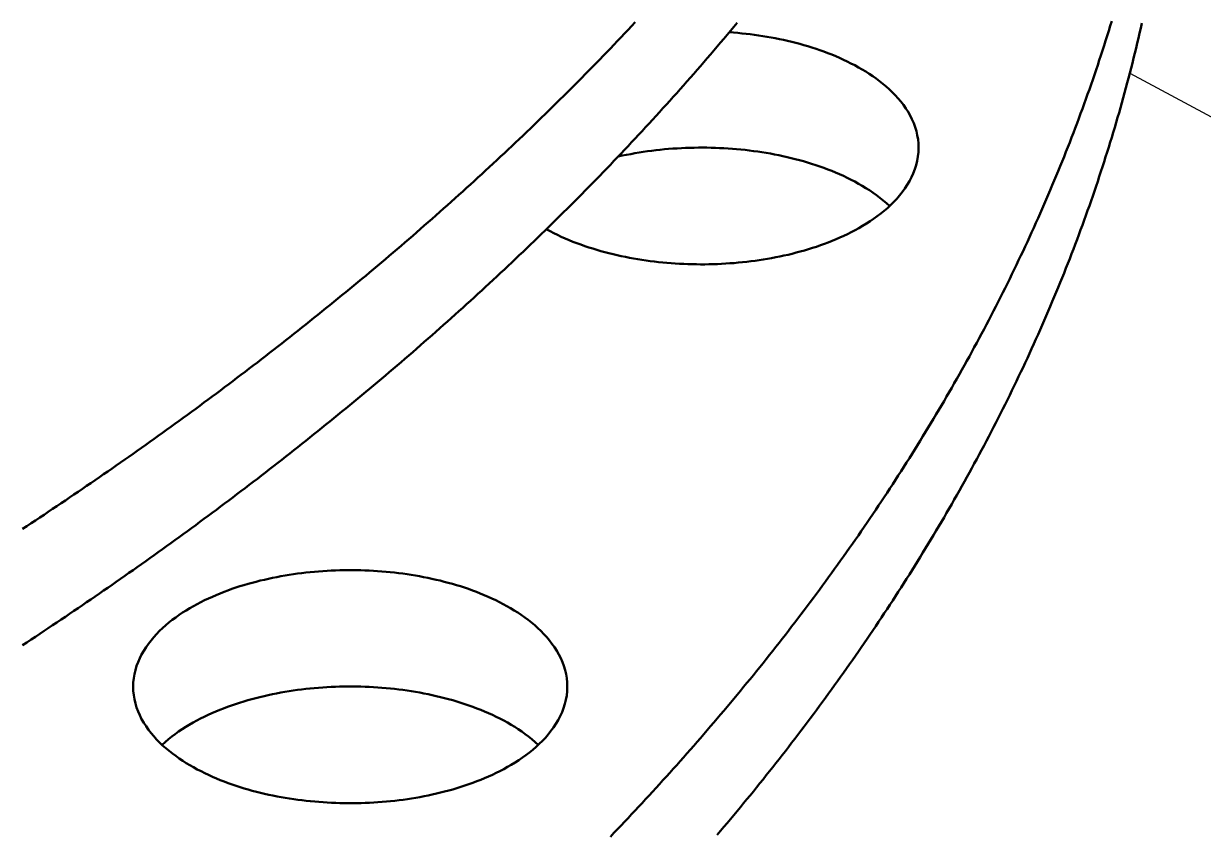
# Model space of a CAD drawing. Header units: millimetres. Extents: x 0 to 841, y 0 to 594.
# Drawn here: x 448.37 to 482.06, y 329.29 to 352.42 of the extents above; entities that cross this region are included whole.
import ezdxf

# ---------------------------------------------------------------- set-up
doc = ezdxf.new("R2010")
doc.units = ezdxf.units.MM
doc.layers.add('FINA', color=7, linetype='CONTINUOUS', lineweight=25)
doc.layers.add('VIS', color=7, linetype='CONTINUOUS', lineweight=50)

msp = doc.modelspace()

# ---------------------------------------------------------------- linework, layer by layer
at = {"layer": 'FINA'}
for points in [[(448.344, 337.989), (448.467, 338.069), (448.59, 338.15), (448.712, 338.231), (448.834, 338.312), (448.957, 338.393), (449.079, 338.474), (449.201, 338.556), (449.323, 338.638), (449.445, 338.719), (449.567, 338.801), (449.688, 338.884), (449.81, 338.966), (449.931, 339.048), (450.053, 339.131), (450.174, 339.214), (450.295, 339.296), (450.416, 339.38), (450.537, 339.463), (450.658, 339.546), (450.779, 339.63), (450.899, 339.713), (451.02, 339.797), (451.14, 339.881), (451.261, 339.965), (451.381, 340.05), (451.501, 340.134), (451.621, 340.219), (451.741, 340.303), (451.86, 340.388), (451.98, 340.474), (452.099, 340.559), (452.219, 340.644), (452.338, 340.73), (452.457, 340.816), (452.576, 340.902), (452.695, 340.988), (452.814, 341.074), (452.933, 341.16), (453.051, 341.247), (453.17, 341.334), (453.288, 341.42), (453.406, 341.507), (453.524, 341.595), (453.642, 341.682), (453.76, 341.77), (453.878, 341.857), (453.995, 341.945), (454.113, 342.033), (454.23, 342.121), (454.347, 342.21), (454.464, 342.298), (454.581, 342.387), (454.698, 342.476), (454.815, 342.565), (454.932, 342.654), (455.048, 342.743), (455.164, 342.833), (455.281, 342.923), (455.397, 343.012), (455.513, 343.103), (455.629, 343.193), (455.744, 343.283), (455.86, 343.374), (455.975, 343.464), (456.09, 343.555), (456.206, 343.646), (456.321, 343.737), (456.436, 343.829), (456.55, 343.92), (456.665, 344.012), (456.779, 344.104), (456.894, 344.196), (457.008, 344.288), (457.122, 344.381), (457.236, 344.473), (457.35, 344.566), (457.463, 344.659), (457.577, 344.752), (457.69, 344.845), (457.803, 344.939), (457.917, 345.032), (458.03, 345.126), (458.142, 345.22), (458.255, 345.314), (458.367, 345.408), (458.48, 345.503), (458.592, 345.598), (458.704, 345.692), (458.816, 345.787), (458.928, 345.883), (459.039, 345.978), (459.151, 346.074), (459.262, 346.169), (459.373, 346.265), (459.484, 346.361), (459.595, 346.457), (459.706, 346.554), (459.816, 346.65), (459.927, 346.747), (460.037, 346.844), (460.147, 346.941), (460.257, 347.039), (460.367, 347.136), (460.476, 347.234), (460.586, 347.332), (460.695, 347.43), (460.804, 347.528), (460.913, 347.626), (461.022, 347.725), (461.13, 347.824), (461.239, 347.922), (461.347, 348.022), (461.455, 348.121), (461.563, 348.22), (461.671, 348.32), (461.779, 348.42), (461.886, 348.52), (461.993, 348.62), (462.101, 348.72), (462.208, 348.821), (462.314, 348.922), (462.421, 349.023), (462.527, 349.124), (462.634, 349.225), (462.74, 349.327), (462.845, 349.428), (462.951, 349.53), (463.057, 349.632), (463.162, 349.734), (463.267, 349.837), (463.372, 349.939), (463.477, 350.042), (463.582, 350.145), (463.686, 350.248), (463.79, 350.352), (463.894, 350.455), (463.998, 350.559), (464.102, 350.663), (464.206, 350.767), (464.309, 350.871), (464.412, 350.976), (464.515, 351.08), (464.618, 351.185), (464.72, 351.29), (464.823, 351.395), (464.925, 351.501), (465.027, 351.606), (465.129, 351.712), (465.23, 351.818), (465.331, 351.924), (465.433, 352.031), (465.534, 352.137), (465.634, 352.244), (465.735, 352.351), (465.835, 352.458)], [(448.344, 334.667), (448.467, 334.747), (448.59, 334.828), (448.712, 334.909), (448.834, 334.99), (448.957, 335.071), (449.079, 335.152), (449.201, 335.234), (449.323, 335.316), (449.445, 335.397), (449.567, 335.479), (449.688, 335.561), (449.81, 335.644), (449.931, 335.726), (450.053, 335.809), (450.174, 335.892), (450.295, 335.974), (450.416, 336.057), (450.537, 336.141), (450.658, 336.224), (450.779, 336.308), (450.899, 336.391), (451.02, 336.475), (451.14, 336.559), (451.261, 336.643), (451.381, 336.728), (451.501, 336.812), (451.621, 336.897), (451.741, 336.981), (451.86, 337.066), (451.98, 337.152), (452.099, 337.237), (452.219, 337.322), (452.338, 337.408), (452.457, 337.494), (452.576, 337.579), (452.695, 337.666), (452.814, 337.752), (452.933, 337.838), (453.051, 337.925), (453.17, 338.011), (453.288, 338.098), (453.406, 338.185), (453.524, 338.273), (453.642, 338.36), (453.76, 338.448), (453.878, 338.535), (453.995, 338.623), (454.113, 338.711), (454.23, 338.799), (454.347, 338.888), (454.464, 338.976), (454.581, 339.065), (454.698, 339.154), (454.815, 339.243), (454.932, 339.332), (455.048, 339.421), (455.164, 339.511), (455.281, 339.601), (455.397, 339.69), (455.513, 339.78), (455.629, 339.871), (455.744, 339.961), (455.86, 340.052), (455.975, 340.142), (456.09, 340.233), (456.206, 340.324), (456.321, 340.415), (456.436, 340.507), (456.55, 340.598), (456.665, 340.69), (456.779, 340.782), (456.894, 340.874), (457.008, 340.966), (457.122, 341.059), (457.236, 341.151), (457.35, 341.244), (457.463, 341.337), (457.577, 341.43), (457.69, 341.523), (457.803, 341.617), (457.917, 341.71), (458.03, 341.804), (458.142, 341.898), (458.255, 341.992), (458.367, 342.086), (458.48, 342.181), (458.592, 342.276), (458.704, 342.37), (458.816, 342.465), (458.928, 342.561), (459.039, 342.656), (459.151, 342.751), (459.262, 342.847), (459.373, 342.943), (459.484, 343.039), (459.595, 343.135), (459.706, 343.232), (459.816, 343.328), (459.927, 343.425), (460.037, 343.522), (460.147, 343.619), (460.257, 343.717), (460.367, 343.814), (460.476, 343.912), (460.586, 344.01), (460.695, 344.108), (460.804, 344.206), (460.913, 344.304), (461.022, 344.403), (461.13, 344.502), (461.239, 344.6), (461.347, 344.7), (461.455, 344.799), (461.563, 344.898), (461.671, 344.998), (461.779, 345.098), (461.886, 345.198), (461.993, 345.298), (462.101, 345.398), (462.208, 345.499), (462.314, 345.6), (462.421, 345.701), (462.527, 345.802), (462.634, 345.903), (462.74, 346.005), (462.845, 346.106), (462.951, 346.208), (463.057, 346.31), (463.162, 346.412), (463.267, 346.515), (463.372, 346.617), (463.477, 346.72), (463.582, 346.823), (463.686, 346.926), (463.79, 347.03), (463.894, 347.133), (463.998, 347.237), (464.102, 347.341), (464.206, 347.445), (464.309, 347.549), (464.412, 347.654), (464.515, 347.758), (464.618, 347.863), (464.72, 347.968), (464.823, 348.073), (464.925, 348.179), (465.027, 348.284), (465.129, 348.39), (465.23, 348.496), (465.331, 348.602), (465.433, 348.709), (465.534, 348.815), (465.634, 348.922), (465.735, 349.029), (465.835, 349.136), (465.936, 349.243), (466.035, 349.351), (466.135, 349.459), (466.235, 349.567), (466.334, 349.675), (466.433, 349.783), (466.532, 349.891), (466.631, 350), (466.729, 350.109), (466.828, 350.218), (466.926, 350.327), (467.024, 350.437), (467.121, 350.546), (467.219, 350.656), (467.316, 350.766), (467.413, 350.876), (467.51, 350.987), (467.606, 351.097), (467.702, 351.208), (467.798, 351.319), (467.894, 351.43), (467.99, 351.542), (468.085, 351.653), (468.181, 351.765), (468.276, 351.877), (468.37, 351.989), (468.465, 352.101), (468.559, 352.214), (468.653, 352.327), (468.747, 352.44)], [(465.129, 329.196), (465.23, 329.302), (465.331, 329.408), (465.433, 329.515), (465.534, 329.621), (465.634, 329.728), (465.735, 329.835), (465.835, 329.942), (465.936, 330.049), (466.035, 330.157), (466.135, 330.265), (466.235, 330.373), (466.334, 330.481), (466.433, 330.589), (466.532, 330.697), (466.631, 330.806), (466.729, 330.915), (466.828, 331.024), (466.926, 331.133), (467.024, 331.243), (467.121, 331.352), (467.219, 331.462), (467.316, 331.572), (467.413, 331.682), (467.51, 331.793), (467.606, 331.903), (467.702, 332.014), (467.798, 332.125), (467.894, 332.236), (467.99, 332.348), (468.085, 332.459), (468.181, 332.571), (468.276, 332.683), (468.37, 332.795), (468.465, 332.907), (468.559, 333.02), (468.653, 333.133), (468.747, 333.246), (468.84, 333.359), (468.934, 333.472), (469.027, 333.586), (469.12, 333.699), (469.212, 333.813), (469.305, 333.927), (469.397, 334.042), (469.489, 334.156), (469.58, 334.271), (469.671, 334.386), (469.763, 334.501), (469.853, 334.616), (469.944, 334.732), (470.035, 334.847), (470.125, 334.963), (470.214, 335.079), (470.304, 335.195), (470.393, 335.312), (470.483, 335.429), (470.571, 335.545), (470.66, 335.662), (470.748, 335.78), (470.836, 335.897), (470.924, 336.015), (471.012, 336.133), (471.099, 336.251), (471.186, 336.369), (471.273, 336.487), (471.359, 336.606), (471.445, 336.725), (471.531, 336.844), (471.617, 336.963), (471.702, 337.083), (471.787, 337.202), (471.872, 337.322), (471.957, 337.442), (472.041, 337.562), (472.125, 337.683), (472.209, 337.803), (472.292, 337.924), (472.375, 338.045), (472.458, 338.166), (472.54, 338.288), (472.623, 338.409), (472.705, 338.531), (472.786, 338.653), (472.868, 338.775), (472.949, 338.898), (473.029, 339.02), (473.11, 339.143), (473.19, 339.266), (473.27, 339.389), (473.35, 339.513), (473.429, 339.636), (473.508, 339.76), (473.586, 339.884), (473.665, 340.008), (473.743, 340.132), (473.821, 340.257), (473.898, 340.382), (473.975, 340.506), (474.052, 340.632), (474.128, 340.757), (474.205, 340.882), (474.28, 341.008), (474.356, 341.134), (474.431, 341.26), (474.506, 341.386), (474.581, 341.513), (474.655, 341.639), (474.729, 341.766), (474.802, 341.893), (474.875, 342.021), (474.948, 342.148), (475.021, 342.276), (475.093, 342.403), (475.165, 342.531), (475.237, 342.66), (475.308, 342.788), (475.379, 342.916), (475.449, 343.045), (475.519, 343.174), (475.589, 343.303), (475.659, 343.433), (475.728, 343.562), (475.797, 343.692), (475.865, 343.822), (475.933, 343.952), (476.001, 344.082), (476.068, 344.212), (476.135, 344.343), (476.202, 344.474), (476.268, 344.605), (476.334, 344.736), (476.4, 344.867), (476.465, 344.999), (476.53, 345.13), (476.594, 345.262), (476.658, 345.394), (476.722, 345.527), (476.786, 345.659), (476.849, 345.792), (476.911, 345.924), (476.973, 346.057), (477.035, 346.19), (477.097, 346.324), (477.158, 346.457), (477.219, 346.591), (477.279, 346.725), (477.339, 346.859), (477.398, 346.993), (477.458, 347.127), (477.516, 347.262), (477.575, 347.396), (477.633, 347.531), (477.69, 347.666), (477.747, 347.802), (477.804, 347.937), (477.861, 348.072), (477.917, 348.208), (477.972, 348.344), (478.027, 348.48), (478.082, 348.616), (478.137, 348.753), (478.191, 348.889), (478.244, 349.026), (478.297, 349.163), (478.35, 349.3), (478.402, 349.437), (478.454, 349.574), (478.506, 349.712), (478.557, 349.849), (478.607, 349.987), (478.658, 350.125), (478.707, 350.263), (478.757, 350.401), (478.806, 350.54), (478.854, 350.678), (478.902, 350.817), (478.95, 350.956), (478.997, 351.095), (479.044, 351.234), (479.09, 351.373), (479.136, 351.513), (479.182, 351.652), (479.227, 351.792), (479.271, 351.932), (479.315, 352.072), (479.359, 352.212), (479.402, 352.352), (479.445, 352.493)], [(468.181, 329.249), (468.276, 329.361), (468.37, 329.473), (468.465, 329.585), (468.559, 329.698), (468.653, 329.811), (468.747, 329.924), (468.84, 330.037), (468.934, 330.15), (469.027, 330.263), (469.12, 330.377), (469.212, 330.491), (469.305, 330.605), (469.397, 330.72), (469.489, 330.834), (469.58, 330.949), (469.671, 331.064), (469.763, 331.179), (469.853, 331.294), (469.944, 331.409), (470.035, 331.525), (470.125, 331.641), (470.214, 331.757), (470.304, 331.873), (470.393, 331.99), (470.483, 332.107), (470.571, 332.223), (470.66, 332.34), (470.748, 332.458), (470.836, 332.575), (470.924, 332.693), (471.012, 332.811), (471.099, 332.929), (471.186, 333.047), (471.273, 333.165), (471.359, 333.284), (471.445, 333.403), (471.531, 333.522), (471.617, 333.641), (471.702, 333.761), (471.787, 333.88), (471.872, 334), (471.957, 334.12), (472.041, 334.24), (472.125, 334.361), (472.209, 334.481), (472.292, 334.602), (472.375, 334.723), (472.458, 334.844), (472.54, 334.966), (472.623, 335.087), (472.705, 335.209), (472.786, 335.331), (472.868, 335.453), (472.949, 335.576), (473.029, 335.698), (473.11, 335.821), (473.19, 335.944), (473.27, 336.067), (473.35, 336.191), (473.429, 336.314), (473.508, 336.438), (473.586, 336.562), (473.665, 336.686), (473.743, 336.81), (473.821, 336.935), (473.898, 337.059), (473.975, 337.184), (474.052, 337.31), (474.128, 337.435), (474.205, 337.56), (474.28, 337.686), (474.356, 337.812), (474.431, 337.938), (474.506, 338.064), (474.581, 338.191), (474.655, 338.317), (474.729, 338.444), (474.802, 338.571), (474.875, 338.698), (474.948, 338.826), (475.021, 338.954), (475.093, 339.081), (475.165, 339.209), (475.237, 339.337), (475.308, 339.466), (475.379, 339.594), (475.449, 339.723), (475.519, 339.852), (475.589, 339.981), (475.659, 340.11), (475.728, 340.24), (475.797, 340.37), (475.865, 340.5), (475.933, 340.63), (476.001, 340.76), (476.068, 340.89), (476.135, 341.021), (476.202, 341.152), (476.268, 341.283), (476.334, 341.414), (476.4, 341.545), (476.465, 341.677), (476.53, 341.808), (476.594, 341.94), (476.658, 342.072), (476.722, 342.205), (476.786, 342.337), (476.849, 342.47), (476.911, 342.602), (476.973, 342.735), (477.035, 342.868), (477.097, 343.002), (477.158, 343.135), (477.219, 343.269), (477.279, 343.403), (477.339, 343.537), (477.398, 343.671), (477.458, 343.805), (477.516, 343.94), (477.575, 344.074), (477.633, 344.209), (477.69, 344.344), (477.747, 344.48), (477.804, 344.615), (477.861, 344.75), (477.917, 344.886), (477.972, 345.022), (478.027, 345.158), (478.082, 345.294), (478.137, 345.431), (478.191, 345.567), (478.244, 345.704), (478.297, 345.841), (478.35, 345.978), (478.402, 346.115), (478.454, 346.252), (478.506, 346.39), (478.557, 346.527), (478.607, 346.665), (478.658, 346.803), (478.707, 346.941), (478.757, 347.079), (478.806, 347.218), (478.854, 347.356), (478.902, 347.495), (478.95, 347.634), (478.997, 347.773), (479.044, 347.912), (479.09, 348.051), (479.136, 348.191), (479.182, 348.33), (479.227, 348.47), (479.271, 348.61), (479.315, 348.75), (479.359, 348.89), (479.402, 349.03), (479.445, 349.171), (479.488, 349.311), (479.53, 349.452), (479.571, 349.593), (479.612, 349.734), (479.653, 349.875), (479.693, 350.016), (479.732, 350.157), (479.772, 350.299), (479.81, 350.44), (479.849, 350.582), (479.887, 350.724), (479.924, 350.866), (479.961, 351.008), (479.997, 351.15), (480.033, 351.292), (480.069, 351.435), (480.104, 351.577), (480.138, 351.72), (480.173, 351.863), (480.206, 352.006), (480.239, 352.149), (480.272, 352.292), (480.304, 352.435)], [(468.524, 352.172), (468.644, 352.163), (468.764, 352.153), (468.884, 352.142), (469.004, 352.129), (469.123, 352.115), (469.242, 352.099), (469.362, 352.083), (469.481, 352.064), (469.599, 352.045), (469.718, 352.024), (469.836, 352.002), (469.954, 351.978), (470.072, 351.953), (470.189, 351.927), (470.306, 351.899), (470.423, 351.87), (470.539, 351.839), (470.655, 351.806), (470.77, 351.772), (470.885, 351.737), (471, 351.699), (471.114, 351.66), (471.227, 351.62), (471.34, 351.578), (471.452, 351.534), (471.563, 351.488), (471.673, 351.44), (471.783, 351.39), (471.892, 351.339), (471.999, 351.285), (472.106, 351.229), (472.212, 351.171), (472.316, 351.111), (472.419, 351.049), (472.52, 350.985), (472.62, 350.917), (472.718, 350.848), (472.815, 350.776), (472.909, 350.701), (473.001, 350.624), (473.091, 350.543), (473.178, 350.46), (473.262, 350.374), (473.343, 350.285), (473.42, 350.193), (473.494, 350.098), (473.563, 349.999), (473.628, 349.898), (473.687, 349.793), (473.741, 349.686), (473.789, 349.576), (473.831, 349.463), (473.866, 349.348), (473.893, 349.23), (473.913, 349.112), (473.926, 348.992), (473.93, 348.872)], [(479.96, 351.004), (506.009, 337.018)], [(465.35, 348.622), (465.469, 348.648), (465.588, 348.672), (465.708, 348.695), (465.827, 348.717), (465.947, 348.737), (466.067, 348.755), (466.187, 348.773), (466.308, 348.789), (466.429, 348.803), (466.549, 348.817), (466.67, 348.829), (466.791, 348.839), (466.913, 348.848), (467.034, 348.856), (467.155, 348.863), (467.277, 348.869), (467.398, 348.873), (467.519, 348.876), (467.641, 348.877), (467.762, 348.878), (467.884, 348.877), (468.006, 348.874), (468.127, 348.871), (468.248, 348.866), (468.37, 348.86), (468.491, 348.853), (468.612, 348.844), (468.733, 348.834), (468.854, 348.823), (468.975, 348.81), (469.096, 348.796), (469.217, 348.781), (469.337, 348.764), (469.457, 348.746), (469.577, 348.727), (469.697, 348.706), (469.816, 348.684), (469.935, 348.66), (470.054, 348.635), (470.173, 348.609), (470.291, 348.581), (470.409, 348.551), (470.527, 348.52), (470.644, 348.487), (470.76, 348.453), (470.876, 348.417), (470.992, 348.38), (471.107, 348.341), (471.222, 348.3), (471.335, 348.257), (471.448, 348.213), (471.561, 348.167), (471.672, 348.118), (471.783, 348.068), (471.893, 348.016), (472.002, 347.962), (472.109, 347.906), (472.216, 347.847), (472.321, 347.786), (472.425, 347.723), (472.527, 347.658), (472.628, 347.59), (472.727, 347.52), (472.824, 347.447), (472.919, 347.371), (473.012, 347.292), (473.102, 347.211)], [(473.93, 348.872), (473.925, 348.747), (473.912, 348.623), (473.891, 348.5), (473.861, 348.379), (473.824, 348.26), (473.779, 348.143), (473.728, 348.03), (473.67, 347.919), (473.607, 347.812), (473.538, 347.708), (473.464, 347.607), (473.386, 347.509), (473.304, 347.415), (473.219, 347.325), (473.13, 347.237), (473.038, 347.153), (472.944, 347.071), (472.847, 346.993), (472.747, 346.917), (472.646, 346.844), (472.543, 346.774), (472.438, 346.707), (472.331, 346.642), (472.223, 346.579), (472.114, 346.519)], [(472.114, 346.519), (472.008, 346.463), (471.9, 346.409), (471.792, 346.358), (471.683, 346.308), (471.573, 346.26), (471.462, 346.214), (471.35, 346.17), (471.238, 346.128), (471.125, 346.087), (471.011, 346.048), (470.897, 346.011), (470.783, 345.975), (470.668, 345.941), (470.552, 345.909), (470.436, 345.878), (470.32, 345.848), (470.203, 345.82), (470.086, 345.794), (469.969, 345.768), (469.851, 345.745), (469.733, 345.722), (469.615, 345.701), (469.496, 345.682), (469.378, 345.664), (469.259, 345.647), (469.14, 345.631), (469.021, 345.617), (468.901, 345.604), (468.782, 345.592), (468.662, 345.582), (468.543, 345.573), (468.423, 345.565), (468.303, 345.558), (468.183, 345.553), (468.063, 345.549), (467.943, 345.546), (467.823, 345.544), (467.703, 345.544), (467.583, 345.545), (467.463, 345.547), (467.343, 345.551), (467.223, 345.555), (467.103, 345.561), (466.983, 345.568), (466.864, 345.577), (466.744, 345.587), (466.625, 345.598), (466.505, 345.61), (466.386, 345.623), (466.267, 345.638), (466.148, 345.655), (466.029, 345.672), (465.911, 345.691), (465.792, 345.711), (465.674, 345.733), (465.556, 345.756), (465.439, 345.78), (465.322, 345.806), (465.205, 345.833), (465.088, 345.862), (464.972, 345.892), (464.856, 345.924), (464.741, 345.957), (464.626, 345.992), (464.512, 346.028), (464.398, 346.066), (464.285, 346.106), (464.172, 346.148), (464.06, 346.191), (463.949, 346.236), (463.838, 346.282), (463.728, 346.331), (463.619, 346.382), (463.512, 346.434), (463.405, 346.489), (463.299, 346.546)], [(451.502, 333.48), (451.506, 333.601), (451.518, 333.721), (451.538, 333.84), (451.566, 333.957), (451.601, 334.072), (451.642, 334.185), (451.691, 334.296), (451.745, 334.403), (451.805, 334.508), (451.87, 334.609), (451.939, 334.708), (452.013, 334.803), (452.09, 334.895), (452.171, 334.985), (452.256, 335.071), (452.343, 335.154), (452.433, 335.234), (452.525, 335.312), (452.619, 335.386), (452.716, 335.459), (452.814, 335.528), (452.914, 335.595), (453.016, 335.66), (453.119, 335.722), (453.224, 335.782), (453.33, 335.84), (453.436, 335.896), (453.544, 335.949), (453.653, 336.001), (453.763, 336.051), (453.874, 336.098), (453.985, 336.144), (454.097, 336.188), (454.21, 336.231), (454.324, 336.271), (454.438, 336.31), (454.552, 336.347), (454.667, 336.383), (454.783, 336.417), (454.899, 336.449), (455.016, 336.48), (455.133, 336.509), (455.25, 336.537), (455.367, 336.564), (455.485, 336.588), (455.603, 336.612), (455.722, 336.634), (455.841, 336.655), (455.96, 336.674), (456.079, 336.692), (456.198, 336.709), (456.318, 336.724), (456.437, 336.738), (456.557, 336.751), (456.677, 336.763), (456.797, 336.773), (456.917, 336.782), (457.038, 336.789), (457.158, 336.795), (457.278, 336.801), (457.399, 336.804), (457.519, 336.807), (457.64, 336.808), (457.76, 336.808), (457.881, 336.807), (458.001, 336.804), (458.122, 336.801), (458.242, 336.795), (458.363, 336.789), (458.483, 336.782), (458.603, 336.773), (458.723, 336.763), (458.843, 336.751), (458.963, 336.738), (459.083, 336.724), (459.202, 336.709), (459.322, 336.692), (459.441, 336.674), (459.56, 336.655), (459.678, 336.634), (459.797, 336.612), (459.915, 336.588), (460.033, 336.564), (460.15, 336.537), (460.268, 336.509), (460.385, 336.48), (460.501, 336.449), (460.617, 336.417), (460.733, 336.383), (460.848, 336.347), (460.963, 336.31), (461.077, 336.271), (461.19, 336.231), (461.303, 336.188), (461.415, 336.144), (461.527, 336.098), (461.637, 336.051), (461.747, 336.001), (461.856, 335.949), (461.964, 335.896), (462.071, 335.84), (462.176, 335.782), (462.281, 335.722), (462.384, 335.66), (462.486, 335.595), (462.586, 335.528), (462.684, 335.459), (462.781, 335.386), (462.875, 335.312), (462.968, 335.234), (463.058, 335.154), (463.145, 335.071), (463.229, 334.985), (463.31, 334.895), (463.388, 334.803), (463.461, 334.708), (463.531, 334.609), (463.596, 334.508), (463.655, 334.403), (463.71, 334.296), (463.758, 334.185), (463.8, 334.072), (463.835, 333.957), (463.862, 333.84), (463.882, 333.721), (463.894, 333.601), (463.898, 333.48)], [(462.083, 331.127), (461.976, 331.071), (461.868, 331.017), (461.759, 330.965), (461.649, 330.916), (461.539, 330.868), (461.427, 330.821), (461.315, 330.777), (461.202, 330.735), (461.089, 330.694), (460.974, 330.655), (460.86, 330.617), (460.744, 330.582), (460.629, 330.548), (460.513, 330.515), (460.396, 330.484), (460.279, 330.454), (460.162, 330.426), (460.044, 330.4), (459.926, 330.375), (459.808, 330.351), (459.689, 330.329), (459.57, 330.308), (459.451, 330.288), (459.332, 330.27), (459.212, 330.253), (459.093, 330.238), (458.973, 330.224), (458.853, 330.211), (458.733, 330.199), (458.613, 330.189), (458.492, 330.18), (458.372, 330.172), (458.252, 330.166), (458.131, 330.161), (458.01, 330.157), (457.89, 330.154), (457.769, 330.153), (457.649, 330.153), (457.528, 330.154), (457.407, 330.156), (457.287, 330.16), (457.166, 330.165), (457.046, 330.171), (456.925, 330.179), (456.805, 330.188), (456.685, 330.198), (456.565, 330.209), (456.445, 330.222), (456.325, 330.236), (456.205, 330.251), (456.086, 330.268), (455.966, 330.285), (455.847, 330.305), (455.728, 330.326), (455.61, 330.348), (455.491, 330.371), (455.373, 330.396), (455.256, 330.422), (455.138, 330.45), (455.021, 330.48), (454.904, 330.51), (454.788, 330.543), (454.672, 330.577), (454.557, 330.612), (454.442, 330.649), (454.328, 330.688), (454.215, 330.729), (454.102, 330.771), (453.989, 330.815), (453.878, 330.861), (453.767, 330.909), (453.657, 330.958), (453.548, 331.01), (453.44, 331.063), (453.333, 331.119), (453.227, 331.177), (453.122, 331.237), (453.019, 331.299), (452.917, 331.364), (452.817, 331.431), (452.718, 331.501), (452.621, 331.573), (452.527, 331.648), (452.434, 331.725), (452.344, 331.805), (452.257, 331.889), (452.173, 331.975), (452.091, 332.064), (452.014, 332.156), (451.94, 332.252), (451.87, 332.35), (451.805, 332.452), (451.745, 332.557), (451.691, 332.664), (451.643, 332.775), (451.601, 332.888), (451.566, 333.003), (451.538, 333.121), (451.518, 333.24), (451.506, 333.36), (451.502, 333.48)], [(452.329, 331.819), (452.419, 331.9), (452.511, 331.979), (452.606, 332.054), (452.702, 332.127), (452.801, 332.197), (452.901, 332.264), (453.003, 332.33), (453.106, 332.392), (453.211, 332.453), (453.317, 332.511), (453.424, 332.567), (453.532, 332.621), (453.641, 332.673), (453.751, 332.723), (453.862, 332.771), (453.974, 332.818), (454.086, 332.862), (454.199, 332.905), (454.313, 332.945), (454.428, 332.985), (454.543, 333.022), (454.658, 333.058), (454.774, 333.092), (454.89, 333.125), (455.007, 333.156), (455.124, 333.185), (455.242, 333.213), (455.36, 333.24), (455.478, 333.265), (455.597, 333.289), (455.716, 333.311), (455.835, 333.332), (455.954, 333.351), (456.074, 333.37), (456.193, 333.386), (456.313, 333.402), (456.433, 333.416), (456.554, 333.429), (456.674, 333.44), (456.794, 333.45), (456.915, 333.459), (457.036, 333.467), (457.156, 333.473), (457.277, 333.478), (457.398, 333.482), (457.519, 333.485), (457.64, 333.486), (457.761, 333.486), (457.881, 333.485), (458.002, 333.482), (458.123, 333.478), (458.244, 333.473), (458.365, 333.467), (458.485, 333.459), (458.606, 333.45), (458.726, 333.44), (458.847, 333.429), (458.967, 333.416), (459.087, 333.402), (459.207, 333.386), (459.327, 333.37), (459.446, 333.351), (459.566, 333.332), (459.685, 333.311), (459.803, 333.289), (459.922, 333.265), (460.04, 333.24), (460.158, 333.213), (460.276, 333.185), (460.393, 333.156), (460.51, 333.125), (460.626, 333.092), (460.742, 333.058), (460.858, 333.022), (460.973, 332.985), (461.087, 332.945), (461.201, 332.905), (461.314, 332.862), (461.426, 332.818), (461.538, 332.771), (461.649, 332.723), (461.759, 332.673), (461.868, 332.621), (461.976, 332.567), (462.084, 332.511), (462.189, 332.453), (462.294, 332.392), (462.397, 332.33), (462.499, 332.264), (462.599, 332.197), (462.698, 332.127), (462.795, 332.054), (462.889, 331.979), (462.981, 331.9), (463.071, 331.819)], [(463.898, 333.48), (463.894, 333.356), (463.881, 333.232), (463.86, 333.109), (463.83, 332.988), (463.793, 332.869), (463.748, 332.752), (463.697, 332.638), (463.639, 332.528), (463.575, 332.42), (463.507, 332.316), (463.433, 332.215), (463.355, 332.118), (463.273, 332.024), (463.188, 331.933), (463.099, 331.846), (463.007, 331.761), (462.912, 331.68), (462.815, 331.601), (462.716, 331.526), (462.615, 331.453), (462.512, 331.383), (462.407, 331.315), (462.3, 331.25), (462.192, 331.187), (462.083, 331.127)]]:
    msp.add_lwpolyline(points, dxfattribs=at)
at = {"layer": 'VIS'}
for points in [[(448.344, 337.989), (448.467, 338.069), (448.59, 338.15), (448.712, 338.231), (448.834, 338.312), (448.957, 338.393), (449.079, 338.474), (449.201, 338.556), (449.323, 338.638), (449.445, 338.719), (449.567, 338.801), (449.688, 338.884), (449.81, 338.966), (449.931, 339.048), (450.053, 339.131), (450.174, 339.214), (450.295, 339.296), (450.416, 339.38), (450.537, 339.463), (450.658, 339.546), (450.779, 339.63), (450.899, 339.713), (451.02, 339.797), (451.14, 339.881), (451.261, 339.965), (451.381, 340.05), (451.501, 340.134), (451.621, 340.219), (451.741, 340.303), (451.86, 340.388), (451.98, 340.474), (452.099, 340.559), (452.219, 340.644), (452.338, 340.73), (452.457, 340.816), (452.576, 340.902), (452.695, 340.988), (452.814, 341.074), (452.933, 341.16), (453.051, 341.247), (453.17, 341.334), (453.288, 341.42), (453.406, 341.507), (453.524, 341.595), (453.642, 341.682), (453.76, 341.77), (453.878, 341.857), (453.995, 341.945), (454.113, 342.033), (454.23, 342.121), (454.347, 342.21), (454.464, 342.298), (454.581, 342.387), (454.698, 342.476), (454.815, 342.565), (454.932, 342.654), (455.048, 342.743), (455.164, 342.833), (455.281, 342.923), (455.397, 343.012), (455.513, 343.103), (455.629, 343.193), (455.744, 343.283), (455.86, 343.374), (455.975, 343.464), (456.09, 343.555), (456.206, 343.646), (456.321, 343.737), (456.436, 343.829), (456.55, 343.92), (456.665, 344.012), (456.779, 344.104), (456.894, 344.196), (457.008, 344.288), (457.122, 344.381), (457.236, 344.473), (457.35, 344.566), (457.463, 344.659), (457.577, 344.752), (457.69, 344.845), (457.803, 344.939), (457.917, 345.032), (458.03, 345.126), (458.142, 345.22), (458.255, 345.314), (458.367, 345.408), (458.48, 345.503), (458.592, 345.598), (458.704, 345.692), (458.816, 345.787), (458.928, 345.883), (459.039, 345.978), (459.151, 346.074), (459.262, 346.169), (459.373, 346.265), (459.484, 346.361), (459.595, 346.457), (459.706, 346.554), (459.816, 346.65), (459.927, 346.747), (460.037, 346.844), (460.147, 346.941), (460.257, 347.039), (460.367, 347.136), (460.476, 347.234), (460.586, 347.332), (460.695, 347.43), (460.804, 347.528), (460.913, 347.626), (461.022, 347.725), (461.13, 347.824), (461.239, 347.922), (461.347, 348.022), (461.455, 348.121), (461.563, 348.22), (461.671, 348.32), (461.779, 348.42), (461.886, 348.52), (461.993, 348.62), (462.101, 348.72), (462.208, 348.821), (462.314, 348.922), (462.421, 349.023), (462.527, 349.124), (462.634, 349.225), (462.74, 349.327), (462.845, 349.428), (462.951, 349.53), (463.057, 349.632), (463.162, 349.734), (463.267, 349.837), (463.372, 349.939), (463.477, 350.042), (463.582, 350.145), (463.686, 350.248), (463.79, 350.352), (463.894, 350.455), (463.998, 350.559), (464.102, 350.663), (464.206, 350.767), (464.309, 350.871), (464.412, 350.976), (464.515, 351.08), (464.618, 351.185), (464.72, 351.29), (464.823, 351.395), (464.925, 351.501), (465.027, 351.606), (465.129, 351.712), (465.23, 351.818), (465.331, 351.924), (465.433, 352.031), (465.534, 352.137), (465.634, 352.244), (465.735, 352.351), (465.835, 352.458)], [(448.344, 334.667), (448.467, 334.747), (448.59, 334.828), (448.712, 334.909), (448.834, 334.99), (448.957, 335.071), (449.079, 335.152), (449.201, 335.234), (449.323, 335.316), (449.445, 335.397), (449.567, 335.479), (449.688, 335.561), (449.81, 335.644), (449.931, 335.726), (450.053, 335.809), (450.174, 335.892), (450.295, 335.974), (450.416, 336.057), (450.537, 336.141), (450.658, 336.224), (450.779, 336.308), (450.899, 336.391), (451.02, 336.475), (451.14, 336.559), (451.261, 336.643), (451.381, 336.728), (451.501, 336.812), (451.621, 336.897), (451.741, 336.981), (451.86, 337.066), (451.98, 337.152), (452.099, 337.237), (452.219, 337.322), (452.338, 337.408), (452.457, 337.494), (452.576, 337.579), (452.695, 337.666), (452.814, 337.752), (452.933, 337.838), (453.051, 337.925), (453.17, 338.011), (453.288, 338.098), (453.406, 338.185), (453.524, 338.273), (453.642, 338.36), (453.76, 338.448), (453.878, 338.535), (453.995, 338.623), (454.113, 338.711), (454.23, 338.799), (454.347, 338.888), (454.464, 338.976), (454.581, 339.065), (454.698, 339.154), (454.815, 339.243), (454.932, 339.332), (455.048, 339.421), (455.164, 339.511), (455.281, 339.601), (455.397, 339.69), (455.513, 339.78), (455.629, 339.871), (455.744, 339.961), (455.86, 340.052), (455.975, 340.142), (456.09, 340.233), (456.206, 340.324), (456.321, 340.415), (456.436, 340.507), (456.55, 340.598), (456.665, 340.69), (456.779, 340.782), (456.894, 340.874), (457.008, 340.966), (457.122, 341.059), (457.236, 341.151), (457.35, 341.244), (457.463, 341.337), (457.577, 341.43), (457.69, 341.523), (457.803, 341.617), (457.917, 341.71), (458.03, 341.804), (458.142, 341.898), (458.255, 341.992), (458.367, 342.086), (458.48, 342.181), (458.592, 342.276), (458.704, 342.37), (458.816, 342.465), (458.928, 342.561), (459.039, 342.656), (459.151, 342.751), (459.262, 342.847), (459.373, 342.943), (459.484, 343.039), (459.595, 343.135), (459.706, 343.232), (459.816, 343.328), (459.927, 343.425), (460.037, 343.522), (460.147, 343.619), (460.257, 343.717), (460.367, 343.814), (460.476, 343.912), (460.586, 344.01), (460.695, 344.108), (460.804, 344.206), (460.913, 344.304), (461.022, 344.403), (461.13, 344.502), (461.239, 344.6), (461.347, 344.7), (461.455, 344.799), (461.563, 344.898), (461.671, 344.998), (461.779, 345.098), (461.886, 345.198), (461.993, 345.298), (462.101, 345.398), (462.208, 345.499), (462.314, 345.6), (462.421, 345.701), (462.527, 345.802), (462.634, 345.903), (462.74, 346.005), (462.845, 346.106), (462.951, 346.208), (463.057, 346.31), (463.162, 346.412), (463.267, 346.515), (463.372, 346.617), (463.477, 346.72), (463.582, 346.823), (463.686, 346.926), (463.79, 347.03), (463.894, 347.133), (463.998, 347.237), (464.102, 347.341), (464.206, 347.445), (464.309, 347.549), (464.412, 347.654), (464.515, 347.758), (464.618, 347.863), (464.72, 347.968), (464.823, 348.073), (464.925, 348.179), (465.027, 348.284), (465.129, 348.39), (465.23, 348.496), (465.331, 348.602), (465.433, 348.709), (465.534, 348.815), (465.634, 348.922), (465.735, 349.029), (465.835, 349.136), (465.936, 349.243), (466.035, 349.351), (466.135, 349.459), (466.235, 349.567), (466.334, 349.675), (466.433, 349.783), (466.532, 349.891), (466.631, 350), (466.729, 350.109), (466.828, 350.218), (466.926, 350.327), (467.024, 350.437), (467.121, 350.546), (467.219, 350.656), (467.316, 350.766), (467.413, 350.876), (467.51, 350.987), (467.606, 351.097), (467.702, 351.208), (467.798, 351.319), (467.894, 351.43), (467.99, 351.542), (468.085, 351.653), (468.181, 351.765), (468.276, 351.877), (468.37, 351.989), (468.465, 352.101), (468.559, 352.214), (468.653, 352.327), (468.747, 352.44)], [(465.129, 329.196), (465.23, 329.302), (465.331, 329.408), (465.433, 329.515), (465.534, 329.621), (465.634, 329.728), (465.735, 329.835), (465.835, 329.942), (465.936, 330.049), (466.035, 330.157), (466.135, 330.265), (466.235, 330.373), (466.334, 330.481), (466.433, 330.589), (466.532, 330.697), (466.631, 330.806), (466.729, 330.915), (466.828, 331.024), (466.926, 331.133), (467.024, 331.243), (467.121, 331.352), (467.219, 331.462), (467.316, 331.572), (467.413, 331.682), (467.51, 331.793), (467.606, 331.903), (467.702, 332.014), (467.798, 332.125), (467.894, 332.236), (467.99, 332.348), (468.085, 332.459), (468.181, 332.571), (468.276, 332.683), (468.37, 332.795), (468.465, 332.907), (468.559, 333.02), (468.653, 333.133), (468.747, 333.246), (468.84, 333.359), (468.934, 333.472), (469.027, 333.586), (469.12, 333.699), (469.212, 333.813), (469.305, 333.927), (469.397, 334.042), (469.489, 334.156), (469.58, 334.271), (469.671, 334.386), (469.763, 334.501), (469.853, 334.616), (469.944, 334.732), (470.035, 334.847), (470.125, 334.963), (470.214, 335.079), (470.304, 335.195), (470.393, 335.312), (470.483, 335.429), (470.571, 335.545), (470.66, 335.662), (470.748, 335.78), (470.836, 335.897), (470.924, 336.015), (471.012, 336.133), (471.099, 336.251), (471.186, 336.369), (471.273, 336.487), (471.359, 336.606), (471.445, 336.725), (471.531, 336.844), (471.617, 336.963), (471.702, 337.083), (471.787, 337.202), (471.872, 337.322), (471.957, 337.442), (472.041, 337.562), (472.125, 337.683), (472.209, 337.803), (472.292, 337.924), (472.375, 338.045), (472.458, 338.166), (472.54, 338.288), (472.623, 338.409), (472.705, 338.531), (472.786, 338.653), (472.868, 338.775), (472.949, 338.898), (473.029, 339.02), (473.11, 339.143), (473.19, 339.266), (473.27, 339.389), (473.35, 339.513), (473.429, 339.636), (473.508, 339.76), (473.586, 339.884), (473.665, 340.008), (473.743, 340.132), (473.821, 340.257), (473.898, 340.382), (473.975, 340.506), (474.052, 340.632), (474.128, 340.757), (474.205, 340.882), (474.28, 341.008), (474.356, 341.134), (474.431, 341.26), (474.506, 341.386), (474.581, 341.513), (474.655, 341.639), (474.729, 341.766), (474.802, 341.893), (474.875, 342.021), (474.948, 342.148), (475.021, 342.276), (475.093, 342.403), (475.165, 342.531), (475.237, 342.66), (475.308, 342.788), (475.379, 342.916), (475.449, 343.045), (475.519, 343.174), (475.589, 343.303), (475.659, 343.433), (475.728, 343.562), (475.797, 343.692), (475.865, 343.822), (475.933, 343.952), (476.001, 344.082), (476.068, 344.212), (476.135, 344.343), (476.202, 344.474), (476.268, 344.605), (476.334, 344.736), (476.4, 344.867), (476.465, 344.999), (476.53, 345.13), (476.594, 345.262), (476.658, 345.394), (476.722, 345.527), (476.786, 345.659), (476.849, 345.792), (476.911, 345.924), (476.973, 346.057), (477.035, 346.19), (477.097, 346.324), (477.158, 346.457), (477.219, 346.591), (477.279, 346.725), (477.339, 346.859), (477.398, 346.993), (477.458, 347.127), (477.516, 347.262), (477.575, 347.396), (477.633, 347.531), (477.69, 347.666), (477.747, 347.802), (477.804, 347.937), (477.861, 348.072), (477.917, 348.208), (477.972, 348.344), (478.027, 348.48), (478.082, 348.616), (478.137, 348.753), (478.191, 348.889), (478.244, 349.026), (478.297, 349.163), (478.35, 349.3), (478.402, 349.437), (478.454, 349.574), (478.506, 349.712), (478.557, 349.849), (478.607, 349.987), (478.658, 350.125), (478.707, 350.263), (478.757, 350.401), (478.806, 350.54), (478.854, 350.678), (478.902, 350.817), (478.95, 350.956), (478.997, 351.095), (479.044, 351.234), (479.09, 351.373), (479.136, 351.513), (479.182, 351.652), (479.227, 351.792), (479.271, 351.932), (479.315, 352.072), (479.359, 352.212), (479.402, 352.352), (479.445, 352.493)], [(468.181, 329.249), (468.276, 329.361), (468.37, 329.473), (468.465, 329.585), (468.559, 329.698), (468.653, 329.811), (468.747, 329.924), (468.84, 330.037), (468.934, 330.15), (469.027, 330.263), (469.12, 330.377), (469.212, 330.491), (469.305, 330.605), (469.397, 330.72), (469.489, 330.834), (469.58, 330.949), (469.671, 331.064), (469.763, 331.179), (469.853, 331.294), (469.944, 331.409), (470.035, 331.525), (470.125, 331.641), (470.214, 331.757), (470.304, 331.873), (470.393, 331.99), (470.483, 332.107), (470.571, 332.223), (470.66, 332.34), (470.748, 332.458), (470.836, 332.575), (470.924, 332.693), (471.012, 332.811), (471.099, 332.929), (471.186, 333.047), (471.273, 333.165), (471.359, 333.284), (471.445, 333.403), (471.531, 333.522), (471.617, 333.641), (471.702, 333.761), (471.787, 333.88), (471.872, 334), (471.957, 334.12), (472.041, 334.24), (472.125, 334.361), (472.209, 334.481), (472.292, 334.602), (472.375, 334.723), (472.458, 334.844), (472.54, 334.966), (472.623, 335.087), (472.705, 335.209), (472.786, 335.331), (472.868, 335.453), (472.949, 335.576), (473.029, 335.698), (473.11, 335.821), (473.19, 335.944), (473.27, 336.067), (473.35, 336.191), (473.429, 336.314), (473.508, 336.438), (473.586, 336.562), (473.665, 336.686), (473.743, 336.81), (473.821, 336.935), (473.898, 337.059), (473.975, 337.184), (474.052, 337.31), (474.128, 337.435), (474.205, 337.56), (474.28, 337.686), (474.356, 337.812), (474.431, 337.938), (474.506, 338.064), (474.581, 338.191), (474.655, 338.317), (474.729, 338.444), (474.802, 338.571), (474.875, 338.698), (474.948, 338.826), (475.021, 338.954), (475.093, 339.081), (475.165, 339.209), (475.237, 339.337), (475.308, 339.466), (475.379, 339.594), (475.449, 339.723), (475.519, 339.852), (475.589, 339.981), (475.659, 340.11), (475.728, 340.24), (475.797, 340.37), (475.865, 340.5), (475.933, 340.63), (476.001, 340.76), (476.068, 340.89), (476.135, 341.021), (476.202, 341.152), (476.268, 341.283), (476.334, 341.414), (476.4, 341.545), (476.465, 341.677), (476.53, 341.808), (476.594, 341.94), (476.658, 342.072), (476.722, 342.205), (476.786, 342.337), (476.849, 342.47), (476.911, 342.602), (476.973, 342.735), (477.035, 342.868), (477.097, 343.002), (477.158, 343.135), (477.219, 343.269), (477.279, 343.403), (477.339, 343.537), (477.398, 343.671), (477.458, 343.805), (477.516, 343.94), (477.575, 344.074), (477.633, 344.209), (477.69, 344.344), (477.747, 344.48), (477.804, 344.615), (477.861, 344.75), (477.917, 344.886), (477.972, 345.022), (478.027, 345.158), (478.082, 345.294), (478.137, 345.431), (478.191, 345.567), (478.244, 345.704), (478.297, 345.841), (478.35, 345.978), (478.402, 346.115), (478.454, 346.252), (478.506, 346.39), (478.557, 346.527), (478.607, 346.665), (478.658, 346.803), (478.707, 346.941), (478.757, 347.079), (478.806, 347.218), (478.854, 347.356), (478.902, 347.495), (478.95, 347.634), (478.997, 347.773), (479.044, 347.912), (479.09, 348.051), (479.136, 348.191), (479.182, 348.33), (479.227, 348.47), (479.271, 348.61), (479.315, 348.75), (479.359, 348.89), (479.402, 349.03), (479.445, 349.171), (479.488, 349.311), (479.53, 349.452), (479.571, 349.593), (479.612, 349.734), (479.653, 349.875), (479.693, 350.016), (479.732, 350.157), (479.772, 350.299), (479.81, 350.44), (479.849, 350.582), (479.887, 350.724), (479.924, 350.866), (479.961, 351.008), (479.997, 351.15), (480.033, 351.292), (480.069, 351.435), (480.104, 351.577), (480.138, 351.72), (480.173, 351.863), (480.206, 352.006), (480.239, 352.149), (480.272, 352.292), (480.304, 352.435)], [(468.524, 352.172), (468.644, 352.163), (468.764, 352.153), (468.884, 352.142), (469.004, 352.129), (469.123, 352.115), (469.242, 352.099), (469.362, 352.083), (469.481, 352.064), (469.599, 352.045), (469.718, 352.024), (469.836, 352.002), (469.954, 351.978), (470.072, 351.953), (470.189, 351.927), (470.306, 351.899), (470.423, 351.87), (470.539, 351.839), (470.655, 351.806), (470.77, 351.772), (470.885, 351.737), (471, 351.699), (471.114, 351.66), (471.227, 351.62), (471.34, 351.578), (471.452, 351.534), (471.563, 351.488), (471.673, 351.44), (471.783, 351.39), (471.892, 351.339), (471.999, 351.285), (472.106, 351.229), (472.212, 351.171), (472.316, 351.111), (472.419, 351.049), (472.52, 350.985), (472.62, 350.917), (472.718, 350.848), (472.815, 350.776), (472.909, 350.701), (473.001, 350.624), (473.091, 350.543), (473.178, 350.46), (473.262, 350.374), (473.343, 350.285), (473.42, 350.193), (473.494, 350.098), (473.563, 349.999), (473.628, 349.898), (473.687, 349.793), (473.741, 349.686), (473.789, 349.576), (473.831, 349.463), (473.866, 349.348), (473.893, 349.23), (473.913, 349.112), (473.926, 348.992), (473.93, 348.872)], [(465.35, 348.622), (465.469, 348.648), (465.588, 348.672), (465.708, 348.695), (465.827, 348.717), (465.947, 348.737), (466.067, 348.755), (466.187, 348.773), (466.308, 348.789), (466.429, 348.803), (466.549, 348.817), (466.67, 348.829), (466.791, 348.839), (466.913, 348.848), (467.034, 348.856), (467.155, 348.863), (467.277, 348.869), (467.398, 348.873), (467.519, 348.876), (467.641, 348.877), (467.762, 348.878), (467.884, 348.877), (468.006, 348.874), (468.127, 348.871), (468.248, 348.866), (468.37, 348.86), (468.491, 348.853), (468.612, 348.844), (468.733, 348.834), (468.854, 348.823), (468.975, 348.81), (469.096, 348.796), (469.217, 348.781), (469.337, 348.764), (469.457, 348.746), (469.577, 348.727), (469.697, 348.706), (469.816, 348.684), (469.935, 348.66), (470.054, 348.635), (470.173, 348.609), (470.291, 348.581), (470.409, 348.551), (470.527, 348.52), (470.644, 348.487), (470.76, 348.453), (470.876, 348.417), (470.992, 348.38), (471.107, 348.341), (471.222, 348.3), (471.335, 348.257), (471.448, 348.213), (471.561, 348.167), (471.672, 348.118), (471.783, 348.068), (471.893, 348.016), (472.002, 347.962), (472.109, 347.906), (472.216, 347.847), (472.321, 347.786), (472.425, 347.723), (472.527, 347.658), (472.628, 347.59), (472.727, 347.52), (472.824, 347.447), (472.919, 347.371), (473.012, 347.292), (473.102, 347.211)], [(473.93, 348.872), (473.925, 348.747), (473.912, 348.623), (473.891, 348.5), (473.861, 348.379), (473.824, 348.26), (473.779, 348.143), (473.728, 348.03), (473.67, 347.919), (473.607, 347.812), (473.538, 347.708), (473.464, 347.607), (473.386, 347.509), (473.304, 347.415), (473.219, 347.325), (473.13, 347.237), (473.038, 347.153), (472.944, 347.071), (472.847, 346.993), (472.747, 346.917), (472.646, 346.844), (472.543, 346.774), (472.438, 346.707), (472.331, 346.642), (472.223, 346.579), (472.114, 346.519)], [(472.114, 346.519), (472.008, 346.463), (471.9, 346.409), (471.792, 346.358), (471.683, 346.308), (471.573, 346.26), (471.462, 346.214), (471.35, 346.17), (471.238, 346.128), (471.125, 346.087), (471.011, 346.048), (470.897, 346.011), (470.783, 345.975), (470.668, 345.941), (470.552, 345.909), (470.436, 345.878), (470.32, 345.848), (470.203, 345.82), (470.086, 345.794), (469.969, 345.768), (469.851, 345.745), (469.733, 345.722), (469.615, 345.701), (469.496, 345.682), (469.378, 345.664), (469.259, 345.647), (469.14, 345.631), (469.021, 345.617), (468.901, 345.604), (468.782, 345.592), (468.662, 345.582), (468.543, 345.573), (468.423, 345.565), (468.303, 345.558), (468.183, 345.553), (468.063, 345.549), (467.943, 345.546), (467.823, 345.544), (467.703, 345.544), (467.583, 345.545), (467.463, 345.547), (467.343, 345.551), (467.223, 345.555), (467.103, 345.561), (466.983, 345.568), (466.864, 345.577), (466.744, 345.587), (466.625, 345.598), (466.505, 345.61), (466.386, 345.623), (466.267, 345.638), (466.148, 345.655), (466.029, 345.672), (465.911, 345.691), (465.792, 345.711), (465.674, 345.733), (465.556, 345.756), (465.439, 345.78), (465.322, 345.806), (465.205, 345.833), (465.088, 345.862), (464.972, 345.892), (464.856, 345.924), (464.741, 345.957), (464.626, 345.992), (464.512, 346.028), (464.398, 346.066), (464.285, 346.106), (464.172, 346.148), (464.06, 346.191), (463.949, 346.236), (463.838, 346.282), (463.728, 346.331), (463.619, 346.382), (463.512, 346.434), (463.405, 346.489), (463.299, 346.546)], [(451.502, 333.48), (451.506, 333.601), (451.518, 333.721), (451.538, 333.84), (451.566, 333.957), (451.601, 334.072), (451.642, 334.185), (451.691, 334.296), (451.745, 334.403), (451.805, 334.508), (451.87, 334.609), (451.939, 334.708), (452.013, 334.803), (452.09, 334.895), (452.171, 334.985), (452.256, 335.071), (452.343, 335.154), (452.433, 335.234), (452.525, 335.312), (452.619, 335.386), (452.716, 335.459), (452.814, 335.528), (452.914, 335.595), (453.016, 335.66), (453.119, 335.722), (453.224, 335.782), (453.33, 335.84), (453.436, 335.896), (453.544, 335.949), (453.653, 336.001), (453.763, 336.051), (453.874, 336.098), (453.985, 336.144), (454.097, 336.188), (454.21, 336.231), (454.324, 336.271), (454.438, 336.31), (454.552, 336.347), (454.667, 336.383), (454.783, 336.417), (454.899, 336.449), (455.016, 336.48), (455.133, 336.509), (455.25, 336.537), (455.367, 336.564), (455.485, 336.588), (455.603, 336.612), (455.722, 336.634), (455.841, 336.655), (455.96, 336.674), (456.079, 336.692), (456.198, 336.709), (456.318, 336.724), (456.437, 336.738), (456.557, 336.751), (456.677, 336.763), (456.797, 336.773), (456.917, 336.782), (457.038, 336.789), (457.158, 336.795), (457.278, 336.801), (457.399, 336.804), (457.519, 336.807), (457.64, 336.808), (457.76, 336.808), (457.881, 336.807), (458.001, 336.804), (458.122, 336.801), (458.242, 336.795), (458.363, 336.789), (458.483, 336.782), (458.603, 336.773), (458.723, 336.763), (458.843, 336.751), (458.963, 336.738), (459.083, 336.724), (459.202, 336.709), (459.322, 336.692), (459.441, 336.674), (459.56, 336.655), (459.678, 336.634), (459.797, 336.612), (459.915, 336.588), (460.033, 336.564), (460.15, 336.537), (460.268, 336.509), (460.385, 336.48), (460.501, 336.449), (460.617, 336.417), (460.733, 336.383), (460.848, 336.347), (460.963, 336.31), (461.077, 336.271), (461.19, 336.231), (461.303, 336.188), (461.415, 336.144), (461.527, 336.098), (461.637, 336.051), (461.747, 336.001), (461.856, 335.949), (461.964, 335.896), (462.071, 335.84), (462.176, 335.782), (462.281, 335.722), (462.384, 335.66), (462.486, 335.595), (462.586, 335.528), (462.684, 335.459), (462.781, 335.386), (462.875, 335.312), (462.968, 335.234), (463.058, 335.154), (463.145, 335.071), (463.229, 334.985), (463.31, 334.895), (463.388, 334.803), (463.461, 334.708), (463.531, 334.609), (463.596, 334.508), (463.655, 334.403), (463.71, 334.296), (463.758, 334.185), (463.8, 334.072), (463.835, 333.957), (463.862, 333.84), (463.882, 333.721), (463.894, 333.601), (463.898, 333.48)], [(462.083, 331.127), (461.976, 331.071), (461.868, 331.017), (461.759, 330.965), (461.649, 330.916), (461.539, 330.868), (461.427, 330.821), (461.315, 330.777), (461.202, 330.735), (461.089, 330.694), (460.974, 330.655), (460.86, 330.617), (460.744, 330.582), (460.629, 330.548), (460.513, 330.515), (460.396, 330.484), (460.279, 330.454), (460.162, 330.426), (460.044, 330.4), (459.926, 330.375), (459.808, 330.351), (459.689, 330.329), (459.57, 330.308), (459.451, 330.288), (459.332, 330.27), (459.212, 330.253), (459.093, 330.238), (458.973, 330.224), (458.853, 330.211), (458.733, 330.199), (458.613, 330.189), (458.492, 330.18), (458.372, 330.172), (458.252, 330.166), (458.131, 330.161), (458.01, 330.157), (457.89, 330.154), (457.769, 330.153), (457.649, 330.153), (457.528, 330.154), (457.407, 330.156), (457.287, 330.16), (457.166, 330.165), (457.046, 330.171), (456.925, 330.179), (456.805, 330.188), (456.685, 330.198), (456.565, 330.209), (456.445, 330.222), (456.325, 330.236), (456.205, 330.251), (456.086, 330.268), (455.966, 330.285), (455.847, 330.305), (455.728, 330.326), (455.61, 330.348), (455.491, 330.371), (455.373, 330.396), (455.256, 330.422), (455.138, 330.45), (455.021, 330.48), (454.904, 330.51), (454.788, 330.543), (454.672, 330.577), (454.557, 330.612), (454.442, 330.649), (454.328, 330.688), (454.215, 330.729), (454.102, 330.771), (453.989, 330.815), (453.878, 330.861), (453.767, 330.909), (453.657, 330.958), (453.548, 331.01), (453.44, 331.063), (453.333, 331.119), (453.227, 331.177), (453.122, 331.237), (453.019, 331.299), (452.917, 331.364), (452.817, 331.431), (452.718, 331.501), (452.621, 331.573), (452.527, 331.648), (452.434, 331.725), (452.344, 331.805), (452.257, 331.889), (452.173, 331.975), (452.091, 332.064), (452.014, 332.156), (451.94, 332.252), (451.87, 332.35), (451.805, 332.452), (451.745, 332.557), (451.691, 332.664), (451.643, 332.775), (451.601, 332.888), (451.566, 333.003), (451.538, 333.121), (451.518, 333.24), (451.506, 333.36), (451.502, 333.48)], [(452.329, 331.819), (452.419, 331.9), (452.511, 331.979), (452.606, 332.054), (452.702, 332.127), (452.801, 332.197), (452.901, 332.264), (453.003, 332.33), (453.106, 332.392), (453.211, 332.453), (453.317, 332.511), (453.424, 332.567), (453.532, 332.621), (453.641, 332.673), (453.751, 332.723), (453.862, 332.771), (453.974, 332.818), (454.086, 332.862), (454.199, 332.905), (454.313, 332.945), (454.428, 332.985), (454.543, 333.022), (454.658, 333.058), (454.774, 333.092), (454.89, 333.125), (455.007, 333.156), (455.124, 333.185), (455.242, 333.213), (455.36, 333.24), (455.478, 333.265), (455.597, 333.289), (455.716, 333.311), (455.835, 333.332), (455.954, 333.351), (456.074, 333.37), (456.193, 333.386), (456.313, 333.402), (456.433, 333.416), (456.554, 333.429), (456.674, 333.44), (456.794, 333.45), (456.915, 333.459), (457.036, 333.467), (457.156, 333.473), (457.277, 333.478), (457.398, 333.482), (457.519, 333.485), (457.64, 333.486), (457.761, 333.486), (457.881, 333.485), (458.002, 333.482), (458.123, 333.478), (458.244, 333.473), (458.365, 333.467), (458.485, 333.459), (458.606, 333.45), (458.726, 333.44), (458.847, 333.429), (458.967, 333.416), (459.087, 333.402), (459.207, 333.386), (459.327, 333.37), (459.446, 333.351), (459.566, 333.332), (459.685, 333.311), (459.803, 333.289), (459.922, 333.265), (460.04, 333.24), (460.158, 333.213), (460.276, 333.185), (460.393, 333.156), (460.51, 333.125), (460.626, 333.092), (460.742, 333.058), (460.858, 333.022), (460.973, 332.985), (461.087, 332.945), (461.201, 332.905), (461.314, 332.862), (461.426, 332.818), (461.538, 332.771), (461.649, 332.723), (461.759, 332.673), (461.868, 332.621), (461.976, 332.567), (462.084, 332.511), (462.189, 332.453), (462.294, 332.392), (462.397, 332.33), (462.499, 332.264), (462.599, 332.197), (462.698, 332.127), (462.795, 332.054), (462.889, 331.979), (462.981, 331.9), (463.071, 331.819)], [(463.898, 333.48), (463.894, 333.356), (463.881, 333.232), (463.86, 333.109), (463.83, 332.988), (463.793, 332.869), (463.748, 332.752), (463.697, 332.638), (463.639, 332.528), (463.575, 332.42), (463.507, 332.316), (463.433, 332.215), (463.355, 332.118), (463.273, 332.024), (463.188, 331.933), (463.099, 331.846), (463.007, 331.761), (462.912, 331.68), (462.815, 331.601), (462.716, 331.526), (462.615, 331.453), (462.512, 331.383), (462.407, 331.315), (462.3, 331.25), (462.192, 331.187), (462.083, 331.127)]]:
    msp.add_lwpolyline(points, dxfattribs=at)

doc.saveas('drawing.dxf')
